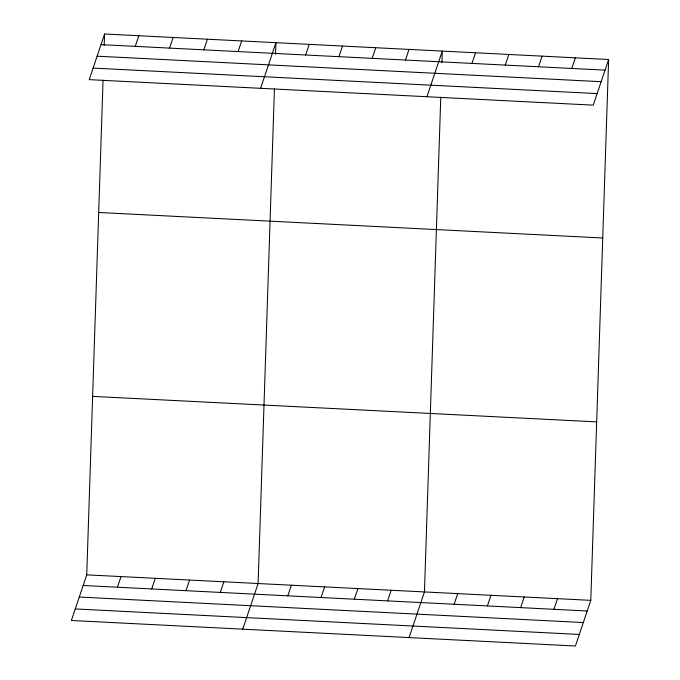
<?xml version="1.0" encoding="UTF-8"?>
<svg xmlns="http://www.w3.org/2000/svg" width="680" height="680" viewBox="0 0 680 680"><rect width="100%" height="100%" fill="white"/><g stroke="black" fill="none" stroke-linecap="round" stroke-linejoin="round"><path stroke-width="1.02" d="M608.625 59.509L593.258 105.145L89.216 79.645L104.576 34L608.625 59.509L590.784 600.355L575.424 646L71.374 620.491L86.742 574.855L103.054 80.197M104.193 45.552L104.576 34M274.431 88.867L258.111 583.525L242.751 629.162M275.57 54.221L275.952 42.67L260.593 88.315M440.767 97.282L424.447 591.94L409.088 637.585M441.906 62.636L442.289 51.093L426.929 96.73M135.278 46.367L138.856 35.734M169.549 48.102L173.128 37.468M203.821 49.836L207.4 39.202M238.102 51.569L241.68 40.936M117.436 587.214L121.014 576.589M305.643 54.986L309.221 44.353M151.708 588.957L155.286 578.323M338.912 56.669L342.49 46.036M185.988 590.69L189.567 580.057M372.173 58.353L375.751 47.719M220.26 592.424L223.839 581.791M405.442 60.035L409.02 49.402M287.801 595.841L291.38 585.208M471.979 63.401L475.558 52.776M321.07 597.524L324.649 586.891M505.24 65.084L508.818 54.459M354.339 599.207L357.918 588.574M538.509 66.767L542.087 56.142M387.6 600.89L391.178 590.257M571.778 68.459L575.356 57.825M454.138 604.256L457.716 593.623M487.407 605.939L490.986 595.306M520.667 607.623L524.246 596.989M553.937 609.306L557.515 598.672M100.997 44.633L605.047 70.142M97.112 56.185L601.154 81.694M93.109 68.085L597.15 93.593M98.694 212.483L602.735 237.992M92.624 396.372L596.666 421.88M86.742 574.855L590.784 600.355M83.164 585.48L587.206 610.988M79.271 597.04L583.312 622.54M75.267 608.94L579.309 634.448"/></g></svg>
